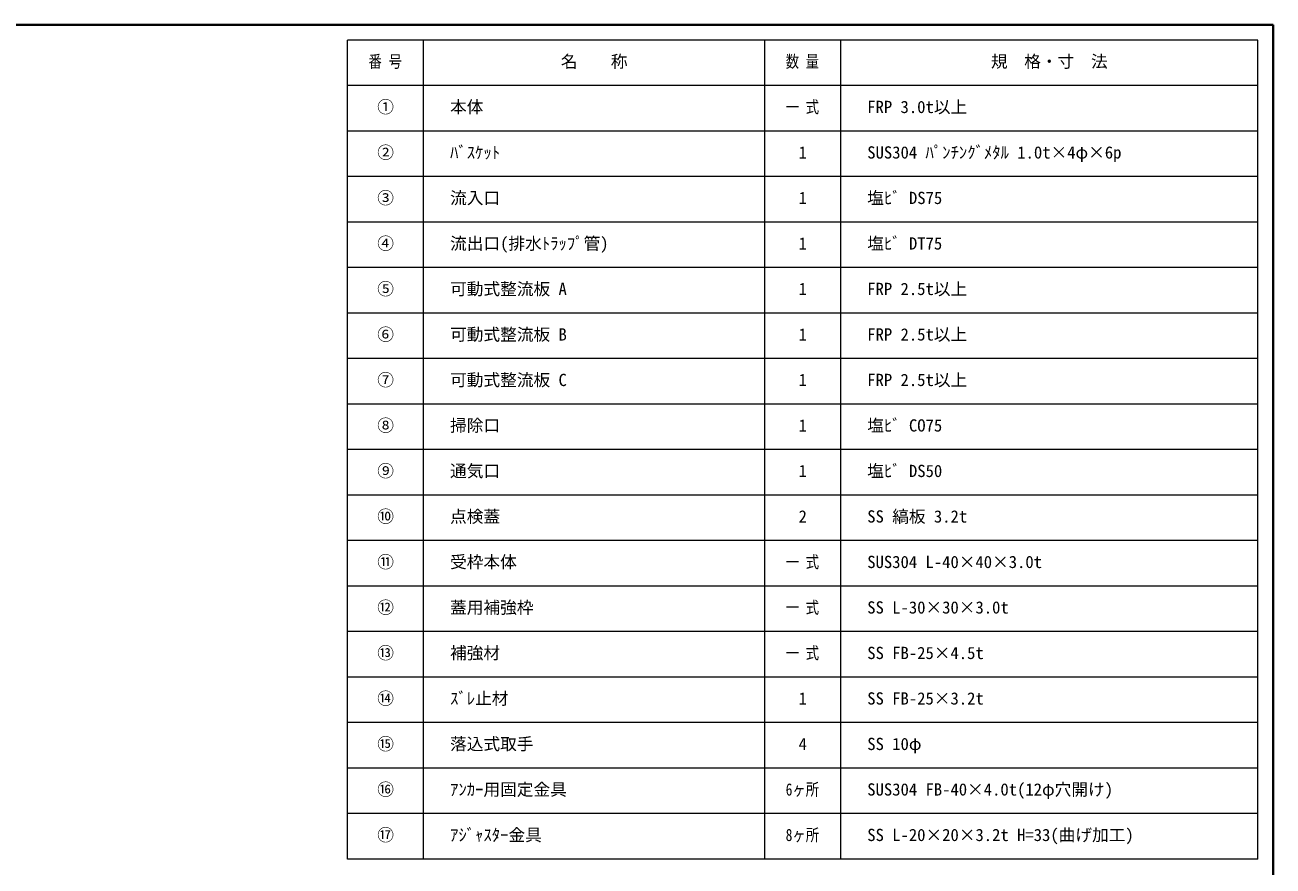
# Model space of a CAD drawing. Units: millimetres at full size, sheet at 1:8; details may follow other scales. Extents: x -1659 to 1581, y -1120 to 1128.
# Drawn here: x -64 to 1581, y 18 to 1128 of the extents above; entities that cross this region are included whole.
import ezdxf
from ezdxf.enums import TextEntityAlignment as Align

# ---------------------------------------------------------------- set-up
doc = ezdxf.new("R2010")
doc.units = ezdxf.units.MM
doc.header["$LTSCALE"] = 8
doc.layers.add('0-0_ﾚｲﾔ1', color=4, linetype='Continuous', lineweight=9)
doc.styles.add('ＭＳ ゴシック', font='')
doc.styles.get('ＭＳ ゴシック').set_extended_font_data('MS Gothic')

msp = doc.modelspace()

# ---------------------------------------------------------------- linework, layer by layer
at = {"layer": '0-0_ﾚｲﾔ1', "color": 1, "lineweight": 40}
for p, q in [((1581.203, 1127.521), (-1658.797, 1127.521)), ((1581.203, -1120.479), (1581.203, 1127.521))]:
    msp.add_line(p, q, dxfattribs=at)
at = {"layer": '0-0_ﾚｲﾔ1', "color": 3, "lineweight": 18}
for p, q in [((1561.203, 1107.521), (361.203, 1107.521)), ((361.203, 27.521), (361.203, 1107.521)), ((461.203, 27.521), (461.203, 1107.521)), ((911.203, 27.521), (911.203, 1107.521)), ((1011.203, 27.521), (1011.203, 1107.521)), ((1561.203, 27.521), (1561.203, 1107.521)), ((1561.203, 1047.521), (361.203, 1047.521)), ((1561.203, 987.521), (361.203, 987.521)), ((1561.203, 927.521), (361.203, 927.521)), ((1561.203, 867.521), (361.203, 867.521)), ((1561.203, 807.521), (361.203, 807.521)), ((1561.203, 747.521), (361.203, 747.521)), ((1561.203, 687.521), (361.203, 687.521)), ((1561.203, 627.521), (361.203, 627.521)), ((1561.203, 567.521), (361.203, 567.521)), ((1561.203, 507.521), (361.203, 507.521)), ((1561.203, 447.521), (361.203, 447.521)), ((1561.203, 387.521), (361.203, 387.521)), ((1561.203, 327.521), (361.203, 327.521)), ((1561.203, 267.521), (361.203, 267.521)), ((1561.203, 207.521), (361.203, 207.521)), ((1561.203, 147.521), (361.203, 147.521)), ((1561.203, 87.521), (361.203, 87.521)), ((1561.203, 27.521), (361.203, 27.521))]:
    msp.add_line(p, q, dxfattribs=at)

# ---------------------------------------------------------------- texts
at = {"layer": '0-0_ﾚｲﾔ1', "color": 7, "style": 'ＭＳ ゴシック', "width": 0.8}
for s, p in [('番 号', (388.703, 1066.521)), ('数 量', (938.703, 1066.521)), ('一 式', (938.703, 1006.521)), ('一 式', (938.703, 406.521)), ('一 式', (938.703, 346.521)), ('一 式', (938.703, 286.521)), ('6ヶ所', (938.703, 106.521)), ('8ヶ所', (938.703, 46.521))]:
    msp.add_text(s, height=16.13, dxfattribs=at).set_placement(p, align=Align.BOTTOM_LEFT)
at = {"layer": '0-0_ﾚｲﾔ1', "color": 7, "style": 'ＭＳ ゴシック'}
for s, p in [('名\u3000\u3000称', (642.203, 1066.521)), ('規\u3000格・寸\u3000法', (1209.203, 1066.521)), ('①', (400.203, 1006.521)), ('本体', (496.203, 1006.521)), ('FRP 3.0t以上', (1046.203, 1006.521)), ('②', (400.203, 946.521)), ('ﾊﾞｽｹｯﾄ', (496.203, 946.521)), ('1', (955.703, 946.521)), ('SUS304 ﾊﾟﾝﾁﾝｸﾞﾒﾀﾙ 1.0t×4φ×6p', (1046.203, 946.521)), ('③', (400.203, 886.521)), ('流入口', (496.203, 886.521)), ('1', (955.703, 886.521)), ('塩ﾋﾞ DS75', (1046.203, 886.521)), ('④', (400.203, 826.521)), ('流出口(排水ﾄﾗｯﾌﾟ管)', (496.203, 826.521)), ('1', (955.703, 826.521)), ('塩ﾋﾞ DT75', (1046.203, 826.521)), ('⑤', (400.203, 766.521)), ('可動式整流板 A', (496.203, 766.521)), ('1', (955.703, 766.521)), ('FRP 2.5t以上', (1046.203, 766.521)), ('⑥', (400.203, 706.521)), ('可動式整流板 B', (496.203, 706.521)), ('1', (955.703, 706.521)), ('FRP 2.5t以上', (1046.203, 706.521)), ('⑦', (400.203, 646.521)), ('可動式整流板 C', (496.203, 646.521)), ('1', (955.703, 646.521)), ('FRP 2.5t以上', (1046.203, 646.521)), ('⑧', (400.203, 586.521)), ('掃除口', (496.203, 586.521)), ('塩ﾋﾞ CO75', (1046.203, 586.521)), ('1', (955.703, 586.521)), ('⑨', (400.203, 526.521)), ('通気口', (496.203, 526.521)), ('1', (955.703, 526.521)), ('塩ﾋﾞ DS50', (1046.203, 526.521)), ('⑩', (400.203, 466.521)), ('点検蓋', (496.203, 466.521)), ('2', (955.703, 466.521)), ('SS 縞板 3.2t', (1046.203, 466.521)), ('⑪', (400.203, 406.521)), ('受枠本体', (496.203, 406.521)), ('SUS304 L-40×40×3.0t', (1046.203, 406.521)), ('⑫', (400.203, 346.521)), ('蓋用補強枠', (496.203, 346.521)), ('SS L-30×30×3.0t', (1046.203, 346.521)), ('⑬', (400.203, 286.521)), ('補強材', (496.203, 286.521)), ('SS FB-25×4.5t', (1046.203, 286.521)), ('⑭', (400.203, 226.521)), ('ｽﾞﾚ止材', (496.203, 226.521)), ('1', (955.703, 226.521)), ('SS FB-25×3.2t', (1046.203, 226.521)), ('⑮', (400.203, 166.521)), ('落込式取手', (496.203, 166.521)), ('4', (955.703, 166.521)), ('SS 10φ', (1046.203, 166.521)), ('⑯', (400.203, 106.521)), ('ｱﾝｶｰ用固定金具', (496.203, 106.521)), ('SUS304 FB-40×4.0t(12φ穴開け)', (1046.203, 106.521)), ('⑰', (400.203, 46.521)), ('ｱｼﾞｬｽﾀｰ金具', (496.203, 46.521)), ('SS L-20×20×3.2t H=33(曲げ加工)', (1046.203, 46.521))]:
    msp.add_text(s, height=16.13, dxfattribs=at).set_placement(p, align=Align.BOTTOM_LEFT)

doc.saveas('drawing.dxf')
